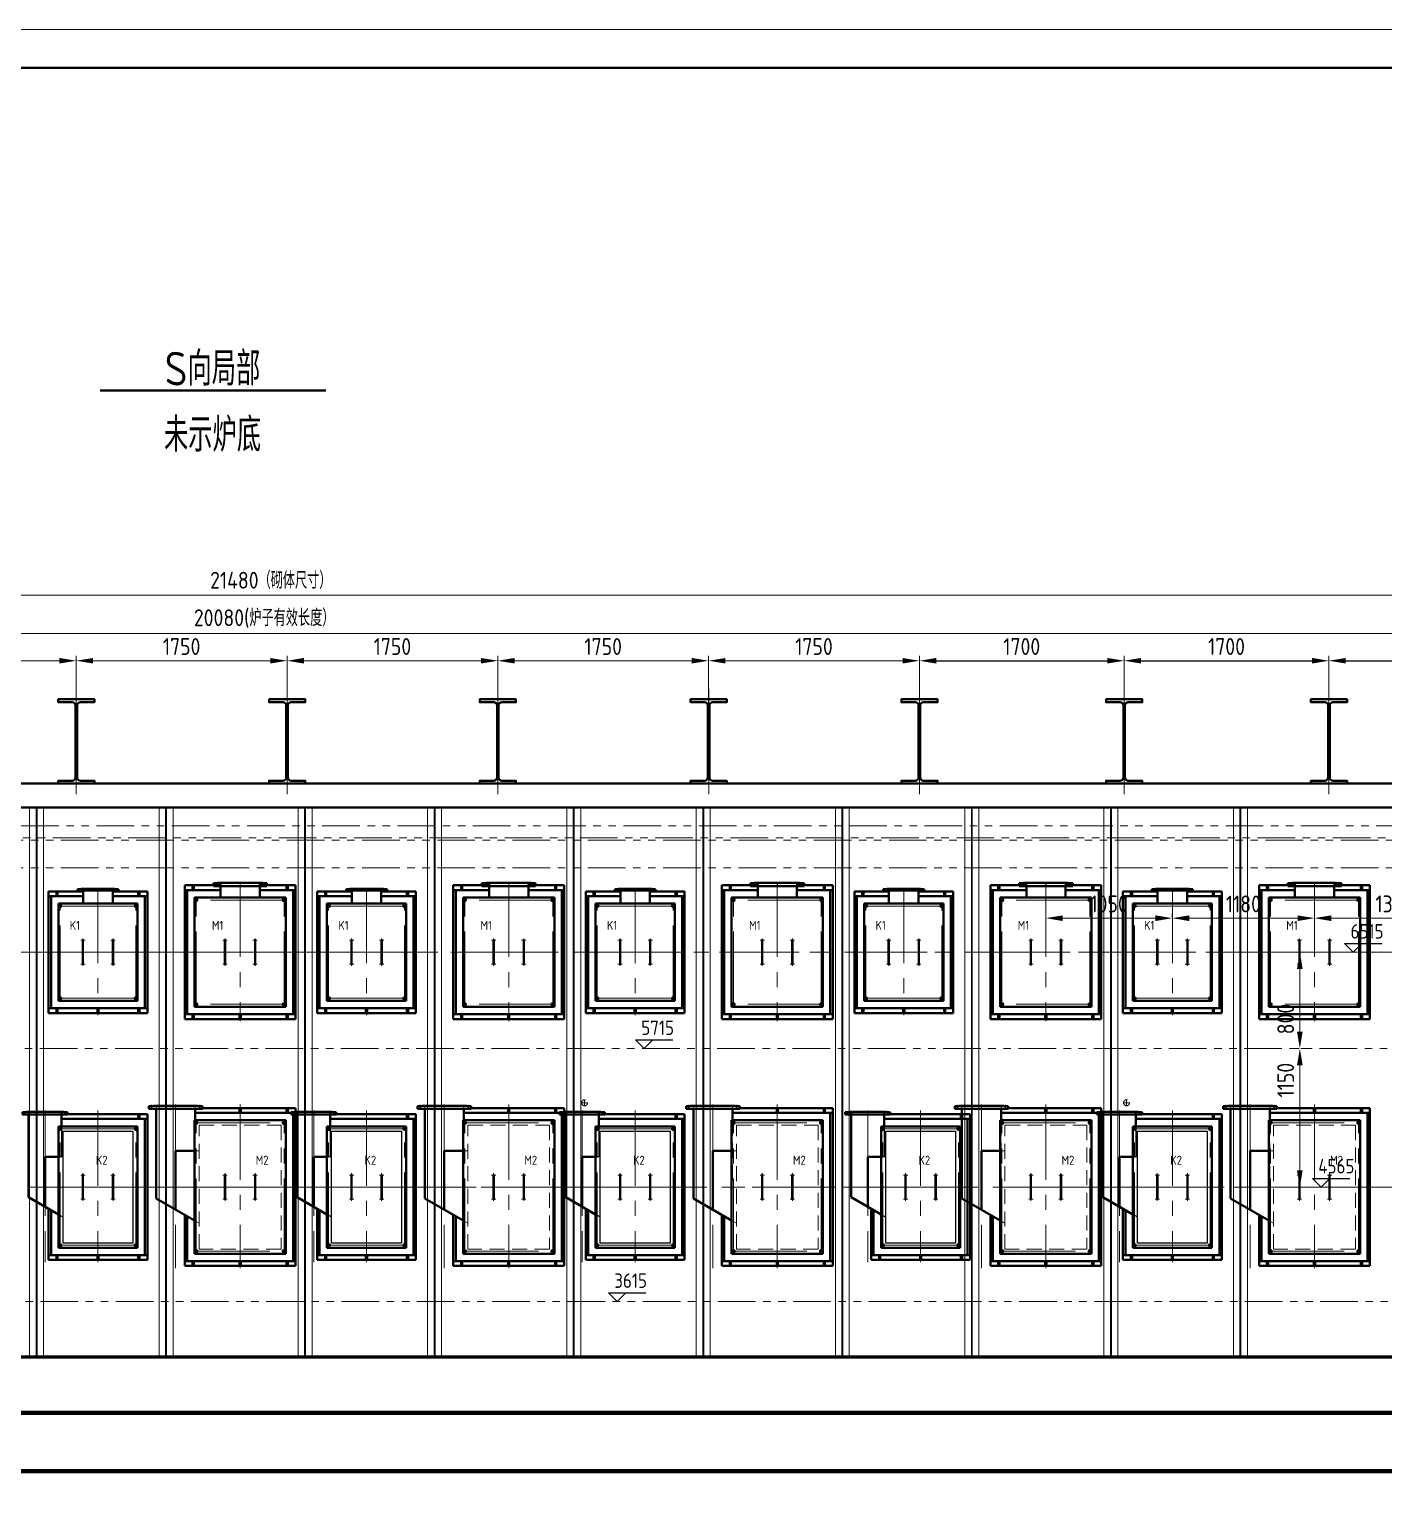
# Model space of a CAD drawing. Header units: millimetres. Extents: x 52110 to 400893, y -153728 to 31997.
# Drawn here: x 173938 to 185181, y 58 to 12280 of the extents above; entities that cross this region are included whole.
import ezdxf
from ezdxf.enums import TextEntityAlignment as Align

# ---------------------------------------------------------------- set-up
doc = ezdxf.new("R2010")
doc.units = ezdxf.units.MM
doc.header["$LTSCALE"] = 500
for name, pattern in [('CENTER', [2, 1.25, -0.25, 0.25, -0.25]), ('DASHED2', [0.375, 0.25, -0.125]), ('DASHEDX2', [38.1, 25.4, -12.7]), ('PHANTOM2', [1.25, 0.625, -0.125, 0.125, -0.125, 0.125, -0.125])]:
    doc.linetypes.add(name, pattern=pattern)
for name, color, linetype, lineweight in [('2D', 4, 'PHANTOM2', 20), ('BIAOZHU', 3, 'Continuous', 25), ('POU', 4, 'Continuous', 20), ('SHI', 7, 'Continuous', 40), ('SW', 8, 'Continuous', 20), ('WEN', 3, 'Continuous', 20), ('XI', 2, 'Continuous', 20), ('XU', 6, 'DASHED2', 20), ('ZHONG', 1, 'CENTER', 20), ('虚线', 3, 'DASHEDX2', 25)]:
    doc.layers.add(name, color=color, linetype=linetype, lineweight=lineweight)
doc.styles.add('GB', font='gbenor.shx', dxfattribs={"bigfont": 'gbcbig.shx'})
doc.dimstyles.new('ISO-25$0', dxfattribs={"dimscale": 40, "dimtxt": 3.5, "dimasz": 3.5, "dimexe": 1, "dimexo": 0.2, "dimgap": 1.2, "dimtad": 1, "dimtoh": 1, "dimdec": 1, "dimzin": 9, "dimdsep": 46, "dimtxsty": 'GB', "dimcen": 0, "dimclrd": 3, "dimclre": 3, "dimclrt": 256, "dimadec": 0, "dimazin": 2, "dimtfac": 1, "dimtdec": 1, "dimtix": 1, "dimtmove": 0, "dimatfit": 3, "dimldrblk": 'DOTSMALL', "dimfxl": 0, "dimlwd": -1, "dimlwe": 20, "dimarcsym": 0})
pattern_1 = [(45, (-1333.1662, -1494.125), (-2.245064, 2.245064), [])]
pattern_2 = [(45, (-4144.3455, -3566.1863), (-2.245064, 2.245064), [])]

# ---------------------------------------------------------------- blocks, each defined once
blk = doc.blocks.new('*D1234')
at = {"layer": 'BIAOZHU', "color": 3, "linetype": 'ByBlock', "lineweight": 20}
for p, q in [((184727, 6615), (184727, 7079)), ((186427, 6465), (186427, 7079))]:
    blk.add_line(p, q, dxfattribs=at)
at = {"layer": 'BIAOZHU', "color": 3, "linetype": 'ByBlock'}
blk.add_line((184867, 7039), (186287, 7039), dxfattribs=at)
at = {"layer": 'BIAOZHU', "color": 3}
for points in [[(184867, 7062), (184867, 7016), (184727, 7039)], [(186287, 7062), (186287, 7016), (186427, 7039)]]:
    blk.add_solid(points, dxfattribs=at)
at = {"layer": 'Defpoints', "color": 0}
for p in [(186427, 7039), (184727, 6607), (186427, 6457)]:
    blk.add_point(p, dxfattribs=at)
at = {"layer": 'BIAOZHU', "insert": (185577, 7157), "char_height": 140, "attachment_point": 5, "style": 'GB'}
blk.add_mtext('1700', dxfattribs=at)
blk = doc.blocks.new('_DotSmall')
at = {"color": 0, "linetype": 'ByBlock', "const_width": 0.5}
blk.add_lwpolyline([(-0.0625, 0, 1), (0.0625, 0, 1)], format="xyb", close=True, dxfattribs=at)
blk = doc.blocks.new('dl')
at = {"layer": 'SHI'}
blk.add_lwpolyline([(168936, 74025), (169086, 74025), (169086, 74049), (168970, 74049, -0.414214), (168942, 74077), (168942, 74673, -0.414214), (168970, 74701), (169086, 74701), (169086, 74725), (168936, 74725), (168786, 74725), (168786, 74701), (168901, 74701, -0.414214), (168929, 74673), (168929, 74077, -0.414214), (168901, 74049), (168786, 74049), (168786, 74025)], format="xyb", close=True, dxfattribs=at)
at = {"layer": 'ZHONG'}
blk.add_line((168936, 74813), (168936, 73935), dxfattribs=at)
blk = doc.blocks.new('*D1238')
at = {"layer": 'BIAOZHU', "color": 3, "linetype": 'ByBlock', "lineweight": 20}
for p, q in [((183027, 6615), (183027, 7079)), ((184727, 6465), (184727, 7079))]:
    blk.add_line(p, q, dxfattribs=at)
at = {"layer": 'BIAOZHU', "color": 3, "linetype": 'ByBlock'}
blk.add_line((183167, 7039), (184587, 7039), dxfattribs=at)
at = {"layer": 'BIAOZHU', "color": 3}
for points in [[(183167, 7062), (183167, 7016), (183027, 7039)], [(184587, 7062), (184587, 7016), (184727, 7039)]]:
    blk.add_solid(points, dxfattribs=at)
at = {"layer": 'Defpoints', "color": 0}
for p in [(184727, 7039), (183027, 6607), (184727, 6457)]:
    blk.add_point(p, dxfattribs=at)
at = {"layer": 'BIAOZHU', "insert": (183877, 7157), "char_height": 140, "attachment_point": 5, "style": 'GB'}
blk.add_mtext('1700', dxfattribs=at)
blk = doc.blocks.new('*D1239')
at = {"layer": 'BIAOZHU', "color": 3, "linetype": 'ByBlock', "lineweight": 20}
for p, q in [((181327, 6615), (181327, 7079)), ((183027, 6465), (183027, 7079))]:
    blk.add_line(p, q, dxfattribs=at)
at = {"layer": 'BIAOZHU', "color": 3, "linetype": 'ByBlock'}
blk.add_line((181467, 7039), (182887, 7039), dxfattribs=at)
at = {"layer": 'BIAOZHU', "color": 3}
for points in [[(181467, 7062), (181467, 7016), (181327, 7039)], [(182887, 7062), (182887, 7016), (183027, 7039)]]:
    blk.add_solid(points, dxfattribs=at)
at = {"layer": 'Defpoints', "color": 0}
for p in [(183027, 7039), (181327, 6607), (183027, 6457)]:
    blk.add_point(p, dxfattribs=at)
at = {"layer": 'BIAOZHU', "insert": (182177, 7157), "char_height": 140, "attachment_point": 5, "style": 'GB'}
blk.add_mtext('1700', dxfattribs=at)
blk = doc.blocks.new('*D1240')
at = {"layer": 'Defpoints', "color": 0}
for p in [(179577, 7039), (179577, 6519), (181327, 6519)]:
    blk.add_point(p, dxfattribs=at)
at = {"layer": 'WEN', "color": 3, "linetype": 'ByBlock', "lineweight": 20}
for p, q in [((179577, 6527), (179577, 7079)), ((181327, 6527), (181327, 7079))]:
    blk.add_line(p, q, dxfattribs=at)
at = {"layer": 'WEN', "color": 3, "linetype": 'ByBlock'}
blk.add_line((181187, 7039), (179717, 7039), dxfattribs=at)
at = {"layer": 'WEN', "color": 3}
for points in [[(179717, 7062), (179717, 7016), (179577, 7039)], [(181187, 7062), (181187, 7016), (181327, 7039)]]:
    blk.add_solid(points, dxfattribs=at)
at = {"layer": 'WEN', "insert": (180452, 7157), "char_height": 140, "attachment_point": 5, "style": 'GB'}
blk.add_mtext('1750', dxfattribs=at)
blk = doc.blocks.new('*D1241')
at = {"layer": 'Defpoints', "color": 0}
for p in [(177827, 7039), (177827, 6519), (179577, 6519)]:
    blk.add_point(p, dxfattribs=at)
at = {"layer": 'WEN', "color": 3, "linetype": 'ByBlock', "lineweight": 20}
for p, q in [((177827, 6527), (177827, 7079)), ((179577, 6527), (179577, 7079))]:
    blk.add_line(p, q, dxfattribs=at)
at = {"layer": 'WEN', "color": 3, "linetype": 'ByBlock'}
blk.add_line((179437, 7039), (177967, 7039), dxfattribs=at)
at = {"layer": 'WEN', "color": 3}
for points in [[(177967, 7062), (177967, 7016), (177827, 7039)], [(179437, 7062), (179437, 7016), (179577, 7039)]]:
    blk.add_solid(points, dxfattribs=at)
at = {"layer": 'WEN', "insert": (178702, 7157), "char_height": 140, "attachment_point": 5, "style": 'GB'}
blk.add_mtext('1750', dxfattribs=at)
blk = doc.blocks.new('*D1242')
at = {"layer": 'Defpoints', "color": 0}
for p in [(176077, 7039), (176077, 6519), (177827, 6519)]:
    blk.add_point(p, dxfattribs=at)
at = {"layer": 'WEN', "color": 3, "linetype": 'ByBlock', "lineweight": 20}
for p, q in [((176077, 6527), (176077, 7079)), ((177827, 6527), (177827, 7079))]:
    blk.add_line(p, q, dxfattribs=at)
at = {"layer": 'WEN', "color": 3, "linetype": 'ByBlock'}
blk.add_line((177687, 7039), (176217, 7039), dxfattribs=at)
at = {"layer": 'WEN', "color": 3}
for points in [[(176217, 7062), (176217, 7016), (176077, 7039)], [(177687, 7062), (177687, 7016), (177827, 7039)]]:
    blk.add_solid(points, dxfattribs=at)
at = {"layer": 'WEN', "insert": (176952, 7157), "char_height": 140, "attachment_point": 5, "style": 'GB'}
blk.add_mtext('1750', dxfattribs=at)
blk = doc.blocks.new('*D1243')
at = {"layer": 'Defpoints', "color": 0}
for p in [(174327, 7039), (174327, 6519), (176077, 6519)]:
    blk.add_point(p, dxfattribs=at)
at = {"layer": 'WEN', "color": 3, "linetype": 'ByBlock', "lineweight": 20}
for p, q in [((174327, 6527), (174327, 7079)), ((176077, 6527), (176077, 7079))]:
    blk.add_line(p, q, dxfattribs=at)
at = {"layer": 'WEN', "color": 3, "linetype": 'ByBlock'}
blk.add_line((175937, 7039), (174467, 7039), dxfattribs=at)
at = {"layer": 'WEN', "color": 3}
for points in [[(174467, 7062), (174467, 7016), (174327, 7039)], [(175937, 7062), (175937, 7016), (176077, 7039)]]:
    blk.add_solid(points, dxfattribs=at)
at = {"layer": 'WEN', "insert": (175202, 7157), "char_height": 140, "attachment_point": 5, "style": 'GB'}
blk.add_mtext('1750', dxfattribs=at)
blk = doc.blocks.new('*D1244')
at = {"layer": 'Defpoints', "color": 0}
for p in [(172577, 7039), (172577, 6519), (174327, 6519)]:
    blk.add_point(p, dxfattribs=at)
at = {"layer": 'WEN', "color": 3, "linetype": 'ByBlock', "lineweight": 20}
for p, q in [((172577, 6527), (172577, 7079)), ((174327, 6527), (174327, 7079))]:
    blk.add_line(p, q, dxfattribs=at)
at = {"layer": 'WEN', "color": 3, "linetype": 'ByBlock'}
blk.add_line((174187, 7039), (172717, 7039), dxfattribs=at)
at = {"layer": 'WEN', "color": 3}
for points in [[(172717, 7062), (172717, 7016), (172577, 7039)], [(174187, 7062), (174187, 7016), (174327, 7039)]]:
    blk.add_solid(points, dxfattribs=at)
at = {"layer": 'WEN', "insert": (173452, 7157), "char_height": 140, "attachment_point": 5, "style": 'GB'}
blk.add_mtext('1750', dxfattribs=at)
blk = doc.blocks.new('*D1249')
at = {"layer": 'Defpoints', "color": 0}
for p in [(186682, 7584), (186682, 7030), (165202, 5569)]:
    blk.add_point(p, dxfattribs=at)
at = {"layer": 'WEN', "color": 3, "linetype": 'ByBlock', "lineweight": 20}
for p, q in [((165202, 5577), (165202, 7624)), ((186682, 7038), (186682, 7624))]:
    blk.add_line(p, q, dxfattribs=at)
at = {"layer": 'WEN', "color": 3, "linetype": 'ByBlock'}
blk.add_line((165342, 7584), (186542, 7584), dxfattribs=at)
at = {"layer": 'WEN', "color": 3}
for points in [[(165342, 7607), (165342, 7560), (165202, 7584)], [(186542, 7607), (186542, 7560), (186682, 7584)]]:
    blk.add_solid(points, dxfattribs=at)
at = {"layer": 'WEN', "insert": (175942, 7706), "char_height": 140, "attachment_point": 5, "style": 'GB'}
blk.add_mtext('21480（砌体尺寸）', dxfattribs=at)
blk = doc.blocks.new('*D1251')
at = {"layer": 'Defpoints', "color": 0}
for p in [(185927, 7265), (185927, 7265), (165847, 6955)]:
    blk.add_point(p, dxfattribs=at)
at = {"layer": 'WEN', "color": 3, "linetype": 'ByBlock', "lineweight": 20}
for p, q in [((165847, 6963), (165847, 7305)), ((185927, 7273), (185927, 7305))]:
    blk.add_line(p, q, dxfattribs=at)
at = {"layer": 'WEN', "color": 3, "linetype": 'ByBlock'}
blk.add_line((165987, 7265), (185787, 7265), dxfattribs=at)
at = {"layer": 'WEN', "color": 3}
for points in [[(165987, 7288), (165987, 7241), (165847, 7265)], [(185787, 7288), (185787, 7241), (185927, 7265)]]:
    blk.add_solid(points, dxfattribs=at)
at = {"layer": 'WEN', "insert": (175887, 7389), "char_height": 140, "attachment_point": 5, "style": 'GB'}
blk.add_mtext('20080(炉子有效长度）', dxfattribs=at)
blk = doc.blocks.new('正标高')
at = {"layer": 'BIAOZHU'}
for p, q in [((-2.4, 2.4), (8, 2.4)), ((-2.4, 2.4), (0, 0)), ((2.4, 2.4), (0, 0))]:
    blk.add_line(p, q, dxfattribs=at)
at = {"layer": 'BIAOZHU', "style": 'GB', "flags": 10}
blk.add_attdef('+', (-3.12, 3.76), '', height=4, dxfattribs=at)
at = {"layer": 'BIAOZHU', "style": 'GB'}
blk.add_attdef('1000', (-0.7624, 3.76), '', height=4, dxfattribs=at)
blk = doc.blocks.new('A$C7B3D596B')
at = {"layer": 'WEN'}
for p, q in [((0, 4556), (0, 0)), ((0, 4556), (116, 4556)), ((54, 4556), (54, 0)), ((62, 4556), (62, 0)), ((116, 4556), (116, 0)), ((0, 0), (116, 0))]:
    blk.add_line(p, q, dxfattribs=at)
at = {"layer": 'ZHONG', "color": 1}
blk.add_line((58, 4556), (58, 0), dxfattribs=at)
blk = doc.blocks.new('A$C2D085787')
at = {"layer": 'SHI'}
for p, q in [((-197, 1225), (-197, 1246)), ((-167, 1246), (-197, 1246)), ((178, 1225), (-197, 1225)), ((-164, 1249), (-167, 1246)), ((146, 1249), (-164, 1249)), ((-147, 1225), (-147, 1249)), ((-146, 1225), (-146, 539)), ((127, 1225), (127, 1128)), ((128, 1225), (128, 1249)), ((146, 1249), (149, 1246)), ((178, 1246), (149, 1246)), ((178, 1225), (178, 1246)), ((178, 1229), (430, 1229)), ((430, 1229), (840, 1229)), ((765, 1229), (765, 1189)), ((765, 1229), (775, 1229)), ((775, 1229), (775, 1189)), ((840, 19), (840, 1229)), ((101, 1128), (101, 120)), ((101, 1128), (759, 1128)), ((430, 1189), (127, 1189)), ((840, 1189), (430, 1189)), ((759, 1128), (759, 120)), ((765, 1199), (775, 1199)), ((820, 59), (820, 1189)), ((101, 874), (-9, 874)), ((-9, 874), (-9, 460)), ((101, 396), (-146, 539)), ((20, 19), (20, 443)), ((40, 59), (40, 432)), ((840, 59), (20, 59)), ((20, 19), (840, 19)), ((85, 19), (85, 59)), ((95, 49), (85, 49)), ((95, 19), (85, 19)), ((95, 19), (95, 59)), ((101, 120), (759, 120)), ((425, 19), (425, 59)), ((425, 49), (435, 49)), ((425, 19), (435, 19)), ((435, 19), (435, 59)), ((765, 19), (765, 59)), ((765, 49), (775, 49)), ((765, 19), (775, 19)), ((775, 19), (775, 59))]:
    blk.add_line(p, q, dxfattribs=at)
for points in [[(106, 1112), (115, 1117), (124, 1112), (124, 1102), (115, 1097), (106, 1102)], [(106, 136), (115, 131), (124, 136), (124, 146), (115, 151), (106, 146)], [(754, 136), (745, 131), (736, 136), (736, 146), (745, 151), (754, 146)]]:
    blk.add_lwpolyline(points, close=True, dxfattribs=at)
for points in [[(745, 1117), (736, 1112), (736, 1102), (745, 1097)], [(745, 1117), (754, 1112), (754, 1102), (745, 1097)]]:
    blk.add_lwpolyline(points, dxfattribs=at)
for centre in [(115, 1107), (745, 1107), (115, 141), (745, 141)]:
    blk.add_circle(centre, 9, dxfattribs=at)
at = {"layer": 'SW'}
for p, q in [((299, 724), (299, 524)), ((311, 524), (311, 724)), ((549, 524), (549, 724)), ((561, 724), (561, 524))]:
    blk.add_line(p, q, dxfattribs=at)
for centre, start, end in [((305, 724), 0, 180), ((555, 724), 0, 180), ((305, 524), 180, 0), ((555, 524), 180, 0)]:
    blk.add_arc(centre, 6, start, end, dxfattribs=at)
at = {"layer": 'ZHONG'}
for p, q in [((-177, 1219), (-177, 1255)), ((-9, 1259), (-9, 0)), ((-9, 1219), (-9, 1255)), ((158, 1219), (158, 1255)), ((430, 1259), (430, 0)), ((101, 1107), (745, 1107)), ((115, 120), (115, 1128)), ((115, 1092), (115, 1127)), ((745, 120), (745, 1128)), ((745, 1092), (745, 1127)), ((305, 738), (305, 510)), ((555, 738), (555, 510)), ((429, 624), (-146, 624)), ((860, 624), (15, 624)), ((323, 724), (287, 724)), ((537, 724), (573, 724)), ((323, 524), (287, 524)), ((537, 524), (573, 524)), ((101, 141), (745, 141)), ((115, 156), (115, 120)), ((745, 156), (745, 120))]:
    blk.add_line(p, q, dxfattribs=at)
at = {"layer": '虚线'}
for p, q in [((127, 1123), (127, 874)), ((140, 874), (105, 874)), ((140, 374), (106, 393))]:
    blk.add_line(p, q, dxfattribs=at)
blk.add_lwpolyline([(140, 159), (140, 1089), (720, 1089), (720, 159)], close=True, dxfattribs=at)
at = {"layer": 'BIAOZHU', "style": 'GB'}
blk.add_text('K2', height=75, dxfattribs=at).set_placement((413, 809))
blk = doc.blocks.new('A$C16F912A5')
at = {"layer": 'SHI'}
for p, q in [((-277, 1323), (-277, 1346)), ((-243, 1346), (-277, 1346)), ((-240, 1349), (-243, 1346)), ((131, 1349), (-240, 1349)), ((131, 1349), (134, 1346)), ((168, 1346), (134, 1346)), ((168, 1323), (168, 1346)), ((168, 1323), (-277, 1323)), ((-217, 1323), (-217, 580)), ((101, 1228), (101, 120)), ((101, 1228), (859, 1228)), ((108, 1323), (108, 1228)), ((480, 1289), (108, 1289)), ((168, 1329), (480, 1329)), ((475, 1329), (475, 1289)), ((475, 1329), (485, 1329)), ((475, 1299), (485, 1299)), ((480, 1329), (940, 1329)), ((940, 1289), (480, 1289)), ((485, 1329), (485, 1289)), ((859, 1228), (859, 120)), ((865, 1329), (865, 1289)), ((865, 1329), (875, 1329)), ((865, 1299), (875, 1299)), ((875, 1329), (875, 1289)), ((920, 59), (920, 1289)), ((940, 19), (940, 1329)), ((108, 974), (-55, 974)), ((-55, 974), (-55, 487)), ((101, 396), (-217, 580)), ((20, 19), (20, 443)), ((40, 59), (40, 432)), ((940, 59), (20, 59)), ((20, 19), (940, 19)), ((85, 19), (85, 59)), ((95, 49), (85, 49)), ((95, 19), (85, 19)), ((95, 19), (95, 59)), ((101, 120), (859, 120)), ((475, 19), (475, 59)), ((475, 49), (485, 49)), ((475, 19), (485, 19)), ((485, 19), (485, 59)), ((865, 19), (865, 59)), ((865, 49), (875, 49)), ((865, 19), (875, 19)), ((875, 19), (875, 59))]:
    blk.add_line(p, q, dxfattribs=at)
for points in [[(106, 1212), (115, 1217), (124, 1212), (124, 1202), (115, 1197), (106, 1202)], [(106, 136), (115, 131), (124, 136), (124, 146), (115, 151), (106, 146)], [(854, 136), (845, 131), (836, 136), (836, 146), (845, 151), (854, 146)]]:
    blk.add_lwpolyline(points, close=True, dxfattribs=at)
for points in [[(845, 1217), (836, 1212), (836, 1202), (845, 1197)], [(845, 1217), (854, 1212), (854, 1202), (845, 1197)]]:
    blk.add_lwpolyline(points, dxfattribs=at)
for centre in [(115, 1207), (845, 1207), (115, 141), (845, 141)]:
    blk.add_circle(centre, 9, dxfattribs=at)
at = {"layer": 'SW'}
for p, q in [((349, 774), (349, 574)), ((361, 574), (361, 774)), ((599, 574), (599, 774)), ((611, 774), (611, 574))]:
    blk.add_line(p, q, dxfattribs=at)
for centre, start, end in [((355, 774), 0, 180), ((605, 774), 0, 180), ((355, 574), 180, 0), ((605, 574), 180, 0)]:
    blk.add_arc(centre, 6, start, end, dxfattribs=at)
at = {"layer": 'XU'}
for p, q in [((108, 1228), (108, 674)), ((140, 974), (110, 974)), ((140, 374), (110, 391))]:
    blk.add_line(p, q, dxfattribs=at)
blk.add_lwpolyline([(140, 159), (140, 1189), (820, 1189), (820, 159)], close=True, dxfattribs=at)
at = {"layer": 'ZHONG'}
for p, q in [((-255, 1314), (-255, 1356)), ((-217, 1314), (-217, 1356)), ((-55, 1359), (-55, 0)), ((-55, 1314), (-55, 1356)), ((108, 1314), (108, 1356)), ((145, 1314), (145, 1356)), ((480, 1359), (480, 0)), ((115, 120), (115, 1228)), ((115, 1192), (115, 1227)), ((845, 120), (845, 1228)), ((845, 1192), (845, 1227)), ((101, 1207), (845, 1207)), ((373, 774), (337, 774)), ((355, 788), (355, 560)), ((587, 774), (623, 774)), ((605, 788), (605, 560)), ((960, 674), (15, 674)), ((373, 574), (337, 574)), ((587, 574), (623, 574)), ((101, 141), (845, 141)), ((115, 156), (115, 120)), ((845, 156), (845, 120))]:
    blk.add_line(p, q, dxfattribs=at)
at = {"layer": 'BIAOZHU', "style": 'GB'}
blk.add_text('M2', height=75, dxfattribs=at).set_placement((610, 859))
blk = doc.blocks.new('A$C704930C1')
at = {"layer": 'POU'}
h = blk.add_hatch(dxfattribs=at)
h.set_pattern_fill('ANSI31', color=256, style=0)
h.set_pattern_definition(pattern_1)
h.paths.add_polyline_path([(9, 15), (0, 15), (0, 5), (9, 5)])
h.paths.add_polyline_path([(47, 5), (47, 17), (30, 17), (28, 15), (27, 15), (27, 5)])
h = blk.add_hatch(dxfattribs=at)
h.set_pattern_fill('ANSI31', color=256, style=0)
h.set_pattern_definition(pattern_1)
h.paths.add_polyline_path([(314, 15), (312, 15), (310, 17), (294, 17), (294, 5), (314, 5)])
h.paths.add_polyline_path([(340, 15), (332, 15), (332, 5), (340, 5)])
at = {"layer": 'SHI'}
for p, q in [((0, 15), (28, 15)), ((0, 5), (0, 15)), ((0, 5), (340, 5)), ((9, 5), (9, 15)), ((27, 5), (27, 15)), ((30, 17), (28, 15)), ((30, 17), (310, 17)), ((47, 5), (47, 17)), ((294, 5), (294, 17)), ((310, 17), (312, 15)), ((312, 15), (340, 15)), ((314, 5), (314, 15)), ((332, 5), (332, 15)), ((340, 5), (340, 15))]:
    blk.add_line(p, q, dxfattribs=at)
at = {"layer": 'ZHONG'}
for p, q in [((18, 0), (18, 21)), ((170, 0), (170, 21)), ((323, 0), (323, 21))]:
    blk.add_line(p, q, dxfattribs=at)
blk = doc.blocks.new('A$C7B05743A')
at = {"layer": 'SHI'}
for p, q in [((307, 1029), (20, 1029)), ((20, 19), (20, 1029)), ((20, 989), (307, 989)), ((40, 59), (40, 989)), ((85, 1029), (85, 989)), ((95, 1029), (85, 1029)), ((95, 999), (85, 999)), ((95, 1029), (95, 989)), ((307, 928), (307, 1037)), ((552, 928), (552, 1037)), ((840, 1029), (552, 1029)), ((552, 989), (840, 989)), ((765, 1029), (775, 1029)), ((765, 1029), (765, 989)), ((765, 999), (775, 999)), ((775, 1029), (775, 989)), ((820, 59), (820, 989)), ((840, 19), (840, 1029)), ((759, 928), (101, 928)), ((101, 928), (101, 120)), ((759, 928), (759, 120)), ((20, 59), (840, 59)), ((840, 19), (20, 19)), ((85, 19), (85, 59)), ((95, 49), (85, 49)), ((95, 19), (85, 19)), ((95, 19), (95, 59)), ((759, 120), (101, 120)), ((425, 19), (425, 59)), ((435, 49), (425, 49)), ((435, 19), (425, 19)), ((435, 19), (435, 59)), ((765, 19), (765, 59)), ((765, 49), (775, 49)), ((765, 19), (775, 19)), ((775, 19), (775, 59))]:
    blk.add_line(p, q, dxfattribs=at)
for points in [[(115, 917), (106, 912), (106, 902), (115, 897)], [(115, 917), (124, 912), (124, 902), (115, 897)]]:
    blk.add_lwpolyline(points, dxfattribs=at)
for points in [[(754, 912), (745, 917), (736, 912), (736, 902), (745, 897), (754, 902)], [(106, 136), (115, 131), (124, 136), (124, 146), (115, 151), (106, 146)], [(754, 136), (745, 131), (736, 136), (736, 146), (745, 151), (754, 146)]]:
    blk.add_lwpolyline(points, close=True, dxfattribs=at)
for centre in [(115, 907), (745, 907), (115, 141), (745, 141)]:
    blk.add_circle(centre, 9, dxfattribs=at)
at = {"layer": 'SW'}
for p, q in [((299, 624), (299, 424)), ((311, 424), (311, 624)), ((549, 424), (549, 624)), ((561, 624), (561, 424))]:
    blk.add_line(p, q, dxfattribs=at)
for centre, start, end in [((305, 624), 0, 180), ((555, 624), 0, 180), ((305, 424), 180, 0), ((555, 424), 180, 0)]:
    blk.add_arc(centre, 6, start, end, dxfattribs=at)
at = {"layer": 'ZHONG'}
for p, q in [((430, 1059), (430, 0)), ((115, 120), (115, 928)), ((115, 892), (115, 927)), ((759, 907), (115, 907)), ((745, 120), (745, 928)), ((745, 892), (745, 927)), ((323, 624), (287, 624)), ((305, 638), (305, 410)), ((537, 624), (573, 624)), ((555, 638), (555, 410)), ((0, 524), (845, 524)), ((323, 424), (287, 424)), ((537, 424), (573, 424)), ((115, 156), (115, 120)), ((759, 141), (115, 141)), ((745, 156), (745, 120))]:
    blk.add_line(p, q, dxfattribs=at)
at = {"layer": 'WEN'}
blk.add_blockref('A$C704930C1', (260, 1032), dxfattribs=at)
at = {"layer": 'BIAOZHU', "style": 'GB'}
blk.add_text('K1', height=75, dxfattribs=at).set_placement((196, 709))
blk = doc.blocks.new('A$C688D03D0')
at = {"layer": 'POU'}
h = blk.add_hatch(dxfattribs=at)
h.set_pattern_fill('ANSI31', color=256, style=0)
h.set_pattern_definition(pattern_2)
h.paths.add_polyline_path([(59, 35), (37, 35), (34, 32), (34, 32), (34, 9), (59, 9)])
h.paths.add_polyline_path([(0, 9), (12, 9), (12, 32), (0, 32)])
h = blk.add_hatch(dxfattribs=at)
h.set_pattern_fill('ANSI31', color=256, style=0)
h.set_pattern_definition(pattern_2)
h.paths.add_polyline_path([(434, 9), (445, 9), (445, 32), (434, 32)])
h.paths.add_polyline_path([(412, 9), (412, 32), (411, 32), (408, 35), (387, 35), (387, 9)])
at = {"layer": 'SHI'}
for p, q in [((0, 32), (34, 32)), ((0, 9), (0, 32)), ((0, 9), (445, 9)), ((12, 9), (12, 32)), ((37, 35), (34, 32)), ((34, 9), (34, 32)), ((37, 35), (408, 35)), ((59, 9), (59, 35)), ((387, 9), (387, 35)), ((408, 35), (411, 32)), ((411, 32), (445, 32)), ((412, 9), (412, 32)), ((434, 9), (434, 32)), ((445, 9), (445, 32))]:
    blk.add_line(p, q, dxfattribs=at)
at = {"layer": 'ZHONG'}
for p, q in [((23, 0), (23, 42)), ((223, 0), (223, 42)), ((423, 0), (423, 42))]:
    blk.add_line(p, q, dxfattribs=at)
blk = doc.blocks.new('A$C7C540FFD')
at = {"layer": 'SHI'}
for p, q in [((258, 1129), (20, 1129)), ((20, 19), (20, 1129)), ((85, 1129), (85, 1089)), ((95, 1129), (85, 1129)), ((95, 1129), (95, 1089)), ((283, 1123), (678, 1123)), ((318, 1123), (318, 1028)), ((643, 1123), (643, 1028)), ((940, 1129), (703, 1129)), ((865, 1129), (875, 1129)), ((865, 1129), (865, 1089)), ((875, 1129), (875, 1089)), ((940, 19), (940, 1129)), ((20, 1089), (318, 1089)), ((40, 59), (40, 1089)), ((95, 1099), (85, 1099)), ((859, 1028), (101, 1028)), ((101, 1028), (101, 120)), ((643, 1089), (940, 1089)), ((859, 1028), (859, 120)), ((865, 1099), (875, 1099)), ((920, 59), (920, 1089)), ((20, 59), (940, 59)), ((940, 19), (20, 19)), ((85, 19), (85, 59)), ((95, 49), (85, 49)), ((95, 19), (85, 19)), ((95, 19), (95, 59)), ((859, 120), (101, 120)), ((475, 19), (475, 59)), ((485, 49), (475, 49)), ((485, 19), (475, 19)), ((485, 19), (485, 59)), ((865, 19), (865, 59)), ((865, 49), (875, 49)), ((865, 19), (875, 19)), ((875, 19), (875, 59))]:
    blk.add_line(p, q, dxfattribs=at)
for points in [[(115, 1017), (106, 1012), (106, 1002), (115, 997)], [(115, 1017), (124, 1012), (124, 1002), (115, 997)]]:
    blk.add_lwpolyline(points, dxfattribs=at)
for points in [[(854, 1012), (845, 1017), (836, 1012), (836, 1002), (845, 997), (854, 1002)], [(106, 136), (115, 131), (124, 136), (124, 146), (115, 151), (106, 146)], [(854, 136), (845, 131), (836, 136), (836, 146), (845, 151), (854, 146)]]:
    blk.add_lwpolyline(points, close=True, dxfattribs=at)
for centre in [(115, 1007), (845, 1007), (115, 141), (845, 141)]:
    blk.add_circle(centre, 9, dxfattribs=at)
at = {"layer": 'SW'}
for p, q in [((349, 674), (349, 474)), ((361, 474), (361, 674)), ((599, 474), (599, 674)), ((611, 674), (611, 474))]:
    blk.add_line(p, q, dxfattribs=at)
for centre, start, end in [((355, 674), 0, 180), ((605, 674), 0, 180), ((355, 474), 180, 0), ((605, 474), 180, 0)]:
    blk.add_arc(centre, 6, start, end, dxfattribs=at)
at = {"layer": 'ZHONG'}
for p, q in [((480, 1159), (480, 0)), ((115, 120), (115, 1028)), ((115, 992), (115, 1027)), ((859, 1007), (115, 1007)), ((845, 120), (845, 1028)), ((845, 992), (845, 1027)), ((373, 674), (337, 674)), ((355, 688), (355, 460)), ((587, 674), (623, 674)), ((605, 688), (605, 460)), ((0, 574), (945, 574)), ((373, 474), (337, 474)), ((587, 474), (623, 474)), ((115, 156), (115, 120)), ((859, 141), (115, 141)), ((845, 156), (845, 120))]:
    blk.add_line(p, q, dxfattribs=at)
at = {"layer": 'WEN'}
blk.add_blockref('A$C688D03D0', (258, 1114), dxfattribs=at)
at = {"layer": 'BIAOZHU', "style": 'GB'}
blk.add_text('M1', height=75, dxfattribs=at).set_placement((246, 759))
blk = doc.blocks.new('*D1256')
at = {"layer": 'Defpoints', "color": 0}
for p in [(184486, 4619), (184486, 3819), (184486, 3819)]:
    blk.add_point(p, dxfattribs=at)
at = {"layer": 'WEN', "color": 3, "linetype": 'ByBlock', "lineweight": 20}
for p, q in [((184494, 4619), (184526, 4619)), ((184478, 3819), (184446, 3819))]:
    blk.add_line(p, q, dxfattribs=at)
at = {"layer": 'WEN', "color": 3, "linetype": 'ByBlock'}
blk.add_line((184486, 4479), (184486, 3959), dxfattribs=at)
at = {"layer": 'WEN', "color": 3}
for points in [[(184462, 4479), (184509, 4479), (184486, 4619)], [(184462, 3959), (184509, 3959), (184486, 3819)]]:
    blk.add_solid(points, dxfattribs=at)
at = {"layer": 'WEN', "insert": (184368, 4064), "char_height": 140, "attachment_point": 5, "rotation": 90, "style": 'GB'}
blk.add_mtext('800', dxfattribs=at)
blk = doc.blocks.new('*D1257')
at = {"layer": 'Defpoints', "color": 0}
for p in [(184486, 3819), (184486, 2669), (184486, 2669)]:
    blk.add_point(p, dxfattribs=at)
at = {"layer": 'WEN', "color": 3, "linetype": 'ByBlock', "lineweight": 20}
for p, q in [((184494, 3819), (184526, 3819)), ((184478, 2669), (184446, 2669))]:
    blk.add_line(p, q, dxfattribs=at)
at = {"layer": 'WEN', "color": 3, "linetype": 'ByBlock'}
blk.add_line((184486, 3679), (184486, 2809), dxfattribs=at)
at = {"layer": 'WEN', "color": 3}
for points in [[(184462, 3679), (184509, 3679), (184486, 3819)], [(184462, 2809), (184509, 2809), (184486, 2669)]]:
    blk.add_solid(points, dxfattribs=at)
at = {"layer": 'WEN', "insert": (184368, 3557), "char_height": 140, "attachment_point": 5, "rotation": 90, "style": 'GB'}
blk.add_mtext('1150', dxfattribs=at)
blk = doc.blocks.new('*D1350')
at = {"layer": 'Defpoints', "color": 0}
for p in [(184607, 4902), (184607, 4853), (185927, 4853)]:
    blk.add_point(p, dxfattribs=at)
at = {"layer": 'WEN', "color": 3, "linetype": 'ByBlock', "lineweight": 20}
for p, q in [((184607, 4861), (184607, 4942)), ((185927, 4861), (185927, 4942))]:
    blk.add_line(p, q, dxfattribs=at)
at = {"layer": 'WEN', "color": 3}
blk.add_line((185787, 4902), (184747, 4902), dxfattribs=at)
for points in [[(184747, 4925), (184747, 4878), (184607, 4902)], [(185787, 4925), (185787, 4878), (185927, 4902)]]:
    blk.add_solid(points, dxfattribs=at)
at = {"layer": 'WEN', "insert": (185267, 5020), "char_height": 140, "attachment_point": 5, "style": 'GB'}
blk.add_mtext('1320', dxfattribs=at)
blk = doc.blocks.new('*D1353')
at = {"layer": 'Defpoints', "color": 0}
for p in [(183427, 4902), (183427, 4902), (184607, 4902)]:
    blk.add_point(p, dxfattribs=at)
at = {"layer": 'WEN', "color": 3, "linetype": 'ByBlock', "lineweight": 20}
for p, q in [((183427, 4910), (183427, 4942)), ((184607, 4910), (184607, 4942))]:
    blk.add_line(p, q, dxfattribs=at)
at = {"layer": 'WEN', "color": 3}
blk.add_line((184467, 4902), (183567, 4902), dxfattribs=at)
for points in [[(183567, 4925), (183567, 4878), (183427, 4902)], [(184467, 4925), (184467, 4878), (184607, 4902)]]:
    blk.add_solid(points, dxfattribs=at)
at = {"layer": 'WEN', "insert": (184017, 5020), "char_height": 140, "attachment_point": 5, "style": 'GB'}
blk.add_mtext('1180', dxfattribs=at)
blk = doc.blocks.new('*D1354')
at = {"layer": 'Defpoints', "color": 0}
for p in [(182377, 4902), (182377, 4902), (183427, 4902)]:
    blk.add_point(p, dxfattribs=at)
at = {"layer": 'WEN', "color": 3, "linetype": 'ByBlock', "lineweight": 20}
for p, q in [((182377, 4910), (182377, 4942)), ((183427, 4910), (183427, 4942))]:
    blk.add_line(p, q, dxfattribs=at)
at = {"layer": 'WEN', "color": 3}
blk.add_line((183287, 4902), (182517, 4902), dxfattribs=at)
for points in [[(182517, 4925), (182517, 4878), (182377, 4902)], [(183287, 4925), (183287, 4878), (183427, 4902)]]:
    blk.add_solid(points, dxfattribs=at)
at = {"layer": 'WEN', "insert": (182902, 5020), "char_height": 140, "attachment_point": 5, "style": 'GB'}
blk.add_mtext('1050', dxfattribs=at)

msp = doc.modelspace()

# ---------------------------------------------------------------- linework, layer by layer
at = {"layer": '2D'}
for p, q in [((186682.40863, 5669.34405), (165492.40863, 5669.34405)), ((186321.40863, 5569.34405), (165196.40863, 5569.34405)), ((186387.40863, 5549.34405), (165492.40863, 5549.34405)), ((186387.40863, 5319.34405), (165492.40863, 5319.34405)), ((165899.40863, 3819.3507), (185927.35102, 3819.3507)), ((186217.40863, 1719.34405), (165666.40863, 1719.34405))]:
    msp.add_line(p, q, dxfattribs=at)
at = {"layer": 'SHI'}
for p, q in [((174524.3844, 9282.35092), (176399.97837, 9282.35092)), ((164946.40863, 1253.33707), (187427.61199, 1253.33707)), ((165202.40881, 1263.34405), (186687.40863, 1263.34405)), ((179117.40863, 1263.34405), (179117.40863, 1253.33707)), ((163097.40863, 803.33707), (187577.40863, 803.33707)), ((165468.81773, 787.33707), (187577.40863, 787.33707)), ((174020.40863, 803.33707), (177336.40863, 803.33707)), ((174020.40863, 787.33707), (177336.40863, 787.33707)), ((178358.40884, 803.33707), (180784.40884, 803.33707)), ((178358.40884, 787.33707), (180784.40884, 787.33707)), ((181120.40863, 803.33707), (184436.40863, 803.33707)), ((181120.40863, 787.33707), (184436.40863, 787.33707)), ((165063.27075, 303.33707), (187577.40863, 303.33707)), ((165075.49792, 319.33707), (187577.40863, 319.33707))]:
    msp.add_line(p, q, dxfattribs=at)
at = {"layer": 'SHI', "linetype": 'Continuous'}
for p, q in [((164946.40863, 6019.34405), (187011.40863, 6019.34405)), ((164946.40863, 5819.34405), (187011.40863, 5819.34405))]:
    msp.add_line(p, q, dxfattribs=at)
at = {"layer": 'SHI'}
msp.add_lwpolyline([(160616.12385, -6407.64169), (191144.12385, -6407.64169), (191144.12385, 11960.35831), (160616.12385, 11960.35831)], close=True, dxfattribs=at)
at = {"layer": 'XI'}
msp.add_lwpolyline([(159816.12385, -6727.64169), (191464.12385, -6727.64169), (191464.12385, 12280.35831), (159816.12385, 12280.35831)], close=True, dxfattribs=at)
at = {"layer": 'XU'}
for centre in [(178547.42479, 3369.3507), (183047.40863, 3369.3507)]:
    msp.add_circle(centre, 25, dxfattribs=at)
at = {"layer": 'ZHONG', "color": 1}
for p, q in [((185329.76014, 4619.3507), (161537.03625, 4619.3507)), ((185562.72875, 2669.3507), (163880.8883, 2669.3507))]:
    msp.add_line(p, q, dxfattribs=at)
at = {"layer": 'ZHONG', "linetype": 'CENTER'}
for p, q in [((178574.92479, 3369.3507), (178519.92479, 3369.3507)), ((178547.42479, 3396.8507), (178547.42479, 3341.8507)), ((183074.90863, 3369.3507), (183019.90863, 3369.3507)), ((183047.40863, 3396.8507), (183047.40863, 3341.8507))]:
    msp.add_line(p, q, dxfattribs=at)

# ---------------------------------------------------------------- block references
at = {"layer": 'SHI'}
for p in [(5391.64272, -68006.12241), (7141.64272, -68006.12241), (8891.64272, -68006.12241), (10641.64272, -68006.12241), (12391.64272, -68006.12241), (14091.64272, -68006.12241), (15791.64272, -68006.12241)]:
    msp.add_blockref('dl', p, dxfattribs=at)
ref = msp.add_blockref('正标高', (184929.37646, 4619.3507), dxfattribs=dict(at, xscale=30, yscale=30, zscale=30))
ref.add_attrib('1000', '6515', (184906.50446, 4732.1507), dxfattribs={"layer": 'BIAOZHU', "height": 120, "style": 'GB'})
ref = msp.add_blockref('正标高', (179041.11655, 3819.3507), dxfattribs=dict(at, xscale=30, yscale=30, zscale=30))
ref.add_attrib('1000', '5715', (179018.24455, 3932.1507), dxfattribs={"layer": 'BIAOZHU', "height": 120, "style": 'GB'})
ref = msp.add_blockref('正标高', (184661.75937, 2669.3507), dxfattribs=dict(at, xscale=30, yscale=30, zscale=30))
ref.add_attrib('1000', '4565', (184638.88737, 2782.1507), dxfattribs={"layer": 'BIAOZHU', "height": 120, "style": 'GB'})
ref = msp.add_blockref('正标高', (178816.90445, 1719.34405), dxfattribs=dict(at, xscale=30, yscale=30, zscale=30))
ref.add_attrib('1000', '3615', (178794.03245, 1832.14405), dxfattribs={"layer": 'BIAOZHU', "height": 120, "style": 'GB'})
at = {"layer": 'WEN'}
for name, p in [('A$C7B3D596B', (173939.41222, 1263.34409)), ('A$C7B3D596B', (175014.41222, 1263.34409)), ('A$C7B3D596B', (176169.41222, 1263.34409)), ('A$C7B3D596B', (177244.41222, 1263.34409)), ('A$C7B3D596B', (178399.41222, 1263.34409)), ('A$C7B3D596B', (179474.41222, 1263.34409)), ('A$C7B3D596B', (180629.41222, 1263.34409)), ('A$C7B3D596B', (181704.41222, 1263.34409)), ('A$C7B3D596B', (182859.41222, 1263.34409)), ('A$C7B3D596B', (183934.41222, 1263.34409)), ('A$C7B05743A', (174077.41231, 4095.4297)), ('A$C7C540FFD', (175207.41193, 4045.42961)), ('A$C7B05743A', (176307.41231, 4095.4297)), ('A$C7C540FFD', (177437.41193, 4045.42961)), ('A$C7B05743A', (178537.41231, 4095.4297)), ('A$C7C540FFD', (179667.41193, 4045.42961)), ('A$C7B05743A', (180767.41231, 4095.4297)), ('A$C7C540FFD', (181897.41193, 4045.42961)), ('A$C7B05743A', (182997.41231, 4095.4297)), ('A$C7C540FFD', (184127.41193, 4045.42961)), ('A$C2D085787', (174077.4121, 2045.42961)), ('A$C16F912A5', (175207.41172, 1995.42965)), ('A$C2D085787', (176307.4121, 2045.42961)), ('A$C16F912A5', (177437.41172, 1995.42965)), ('A$C2D085787', (178537.4121, 2045.42961)), ('A$C16F912A5', (179667.41172, 1995.42965)), ('A$C2D085787', (180907.4121, 2045.42961)), ('A$C16F912A5', (181897.41172, 1995.42965)), ('A$C2D085787', (182997.4121, 2045.42961)), ('A$C16F912A5', (184127.41172, 1995.42965))]:
    msp.add_blockref(name, p, dxfattribs=at)

# ---------------------------------------------------------------- texts
at = {"layer": 'WEN', "style": 'GB'}
for s, p in [('S向局部', (175458.46621, 9479.01759)), ('未示炉底', (175458.46621, 8929.27321))]:
    msp.add_text(s, height=280, dxfattribs=at).set_placement(p, align=Align.MIDDLE)

# ---------------------------------------------------------------- dimensions: what is measured, and where the dimension line sits
at = {"layer": 'BIAOZHU'}
for base, p1, p2, picture, middle in [((183027.40863, 7038.83814), (181327.40863, 6606.83472), (183027.40863, 6456.83472), '*D1239', (182177.40863, 7156.83814)), ((184727.40863, 7038.83814), (183027.40863, 6606.83472), (184727.40863, 6456.83472), '*D1238', (183877.40863, 7156.83814)), ((186427.40863, 7038.83814), (184727.40863, 6606.83472), (186427.40863, 6456.83472), '*D1234', (185577.40863, 7156.83814))]:
    dim = msp.add_linear_dim(base=base, p1=p1, p2=p2, dimstyle='ISO-25$0', override={"dimtmove": 1, "dimatfit": 0, "dimfxl": 1.25}, dxfattribs=at)
    dim.commit()
    dim.dimension.update_dxf_attribs({"geometry": picture, "text_midpoint": middle})
at = {"layer": 'WEN'}
for base, p1, p2, text, picture, middle in [((186682.40863, 7583.63246), (165202.40863, 5569.34405), (186682.40863, 7030.15479), '<>（砌体尺寸）', '*D1249', (175942.40863, 7706.26481)), ((185927.40863, 7264.52227), (165847.40863, 6954.52198), (185927.40863, 7264.52227), '<>(炉子有效长度）', '*D1251', (175887.40863, 7389.4708))]:
    dim = msp.add_linear_dim(base=base, p1=p1, p2=p2, text=text, dimstyle='ISO-25$0', override={"dimatfit": 0, "dimfxl": 1.8}, dxfattribs=at)
    dim.commit()
    dim.dimension.update_dxf_attribs({"geometry": picture, "text_midpoint": middle})
for base, p1, p2, override, picture, middle in [((172577.40863, 7038.83814), (174327.40863, 6519.34405), (172577.40863, 6519.34405), {"dimatfit": 0, "dimfxl": 1.8}, '*D1244', (173452.40863, 7156.83814)), ((174327.40863, 7038.83814), (176077.40863, 6519.34405), (174327.40863, 6519.34405), {"dimatfit": 0, "dimfxl": 1.8}, '*D1243', (175202.40863, 7156.83814)), ((176077.40863, 7038.83814), (177827.40863, 6519.34405), (176077.40863, 6519.34405), {"dimatfit": 0, "dimfxl": 1.8}, '*D1242', (176952.40863, 7156.83814)), ((177827.40863, 7038.83814), (179577.40863, 6519.34405), (177827.40863, 6519.34405), {"dimatfit": 0, "dimfxl": 1.8}, '*D1241', (178702.40863, 7156.83814)), ((179577.40863, 7038.83814), (181327.40863, 6519.34405), (179577.40863, 6519.34405), {"dimatfit": 0, "dimfxl": 1.8}, '*D1240', (180452.40863, 7156.83814)), ((182377.41202, 4901.61834), (183427.41202, 4901.61834), (182377.41202, 4901.61834), {"dimatfit": 0, "dimfxl": 1.25}, '*D1354', (182902.41202, 5019.61834)), ((183427.41202, 4901.61834), (184607.41202, 4901.61834), (183427.41202, 4901.61834), {"dimatfit": 0, "dimfxl": 1.25}, '*D1353', (184017.41202, 5019.61834)), ((184607.41202, 4901.61834), (185927.40863, 4852.87171), (184607.41202, 4852.87171), {"dimatfit": 0, "dimfxl": 1.25}, '*D1350', (185267.41033, 5019.61834))]:
    dim = msp.add_linear_dim(base=base, p1=p1, p2=p2, dimstyle='ISO-25$0', override=override, dxfattribs=at)
    dim.commit()
    dim.dimension.update_dxf_attribs({"geometry": picture, "text_midpoint": middle})
for base, p1, p2, picture, middle in [((184485.5805, 3819.3507), (184485.5805, 4619.3507), (184485.5805, 3819.3507), '*D1256', (184485.5805, 4064.3507)), ((184485.5805, 2669.3507), (184485.5805, 3819.3507), (184485.5805, 2669.3507), '*D1257', (184485.5805, 3557.49244))]:
    dim = msp.add_linear_dim(base=base, p1=p1, p2=p2, angle=90, dimstyle='ISO-25$0', override={"dimatfit": 0, "dimfxl": 1.25}, dxfattribs=at)
    dim.commit()
    dim.dimension.update_dxf_attribs({"geometry": picture, "text_midpoint": middle, "dimtype": 160})

doc.saveas('drawing.dxf')
